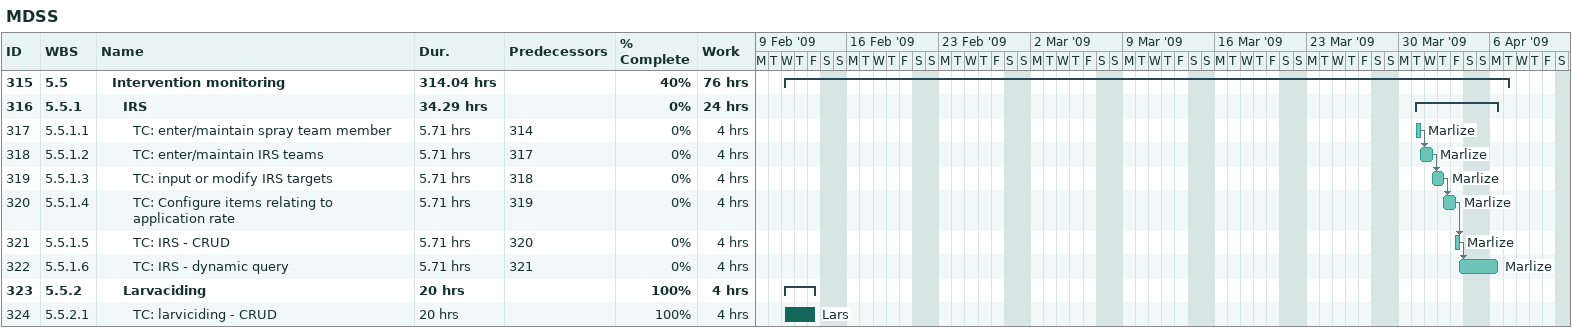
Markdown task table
MDSS

| ID | WBS | Task | Duration | Start | Finish | Predecessors | Resources | % complete | Work (h) |
|---|---|---|---|---|---|---|---|---|---|
| 315 | 5.5 | **Intervention monitoring** | 314.04h | 2009-02-11 | 2009-04-07 |  |  | 40 | 76 |
| 316 | 5.5.1 | **IRS** | 34.29h | 2009-03-31 | 2009-04-06 |  |  | 0 | 24 |
| 317 | 5.5.1.1 | TC: enter/maintain spray team member | 5.71h | 2009-03-31 | 2009-03-31 | 314 | Marlize | 0 | 4 |
| 318 | 5.5.1.2 | TC: enter/maintain IRS teams | 5.71h | 2009-03-31 | 2009-04-01 | 317 | Marlize | 0 | 4 |
| 319 | 5.5.1.3 | TC: input or modify IRS targets | 5.71h | 2009-04-01 | 2009-04-02 | 318 | Marlize | 0 | 4 |
| 320 | 5.5.1.4 | TC: Configure items relating to application rate | 5.71h | 2009-04-02 | 2009-04-03 | 319 | Marlize | 0 | 4 |
| 321 | 5.5.1.5 | TC: IRS - CRUD | 5.71h | 2009-04-03 | 2009-04-03 | 320 | Marlize | 0 | 4 |
| 322 | 5.5.1.6 | TC: IRS - dynamic query | 5.71h | 2009-04-03 | 2009-04-06 | 321 | Marlize | 0 | 4 |
| 323 | 5.5.2 | **Larvaciding** | 20h | 2009-02-11 | 2009-02-13 |  |  | 100 | 4 |
| 324 | 5.5.2.1 | TC: larviciding - CRUD | 20h | 2009-02-11 | 2009-02-13 |  | Lars | 100 | 4 |
